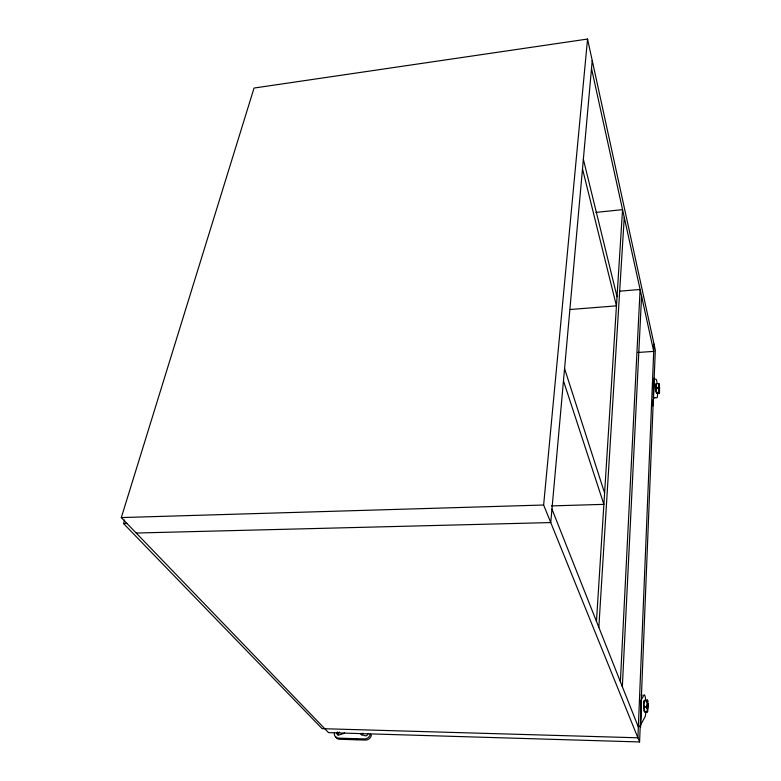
<?xml version="1.0" encoding="UTF-8"?>
<svg xmlns="http://www.w3.org/2000/svg" width="781" height="781" viewBox="0 0 781 781"><rect width="100%" height="100%" fill="white"/><g stroke="black" fill="none" stroke-linecap="round" stroke-linejoin="round"><path stroke-width="1.17" d="M357.122 738.992L356.849 739.714M659.398 393.097L658.49 389.055L658.695 383.53L656.06 383.686L655.845 389.211L656.421 392.999L659.398 393.097L659.603 387.591L658.695 383.53M647.547 711.862L646.736 705.458L647.547 700.274L645.321 699.991L644.032 700.664L643.632 705.399L644.452 711.794L647.547 711.862L648.357 706.649L647.547 700.274M654.019 344.118L637.901 737.791L322.143 728.663L123.525 523.543L124.599 520.048M653.287 394.835L653.863 380.464M639.58 741.95L655.308 349.995L587.546 39.05L254.05 88.048L121.309 517.578L328.547 732.637L639.58 741.95L543.635 505.014L587.546 39.05M622.34 686.665L641.572 296.145M620.378 681.735L640.108 289.487L619.499 291.196M598.832 627.358L624.253 217.421M596.469 621.393L622.545 209.65L595.883 212.403M592.223 60.527L550.742 522.567L136.197 533.033M656.977 392.257L656.753 393.253M653.228 388.899L653.307 384.672M655.845 389.211L655.747 386.81M656.421 392.999L658.344 392.755L658.744 391.447M643.739 708.269L644.208 706.971L643.632 705.399M648.25 703.798L647.781 705.097L648.357 706.649M646.688 712.106L647.156 710.808M646.844 708.338L646.043 707.01L646.736 705.458M643.749 702.461L644.442 700.918L647.127 700.723M658.49 389.055L657.807 387.815L658.403 386.654M659.037 393.263L659.613 392.101M655.835 384.672L656.421 383.52M639.756 726.496L644.999 716.919A11.237 1.572 89 0 0 645.819 712.643M640.752 700.733L644.042 694.885A11.237 1.572 89 0 1 645.565 699.054M641.133 695.051L641.289 694.836A11.227 1.591 89.1 0 1 642.119 695.539M659.037 383.803L659.349 385.209M339.676 732.129L339.286 732.285A2.187 1.874 -49.1 0 0 338.056 735.067M570.267 309.501L616.453 305.849L582.499 168.842M637.94 352.465L653.726 351.401L591.51 68.513M656.245 387.913L657.807 387.815M121.309 517.578L543.635 505.014M551.474 505.903L603.879 504.36L563.462 380.835M123.525 523.543L126.961 523.446M644.208 706.971L646.043 707.01M653.424 397.675L656.87 397.822A9.362 1.171 87 0 0 657.631 393.888M653.99 379.019L656.05 379.175A9.362 1.171 87 0 1 657.006 382.583M658.344 392.755L659.066 392.853M349.82 739.49L349.283 739.334M644.061 710.739L644.862 712.057M647.137 700.02L647.937 701.338M656.391 384.974L655.923 388.108M656.099 391.603L656.782 392.843M657.983 383.422L658.481 384.525M551.952 509.075L638.341 727.043M646.268 700.957L646.844 702.519M564.565 368.573L604.601 493.045M656.421 391.974L655.972 389.084M583.358 159.246L617.039 296.721M653.307 396.807L653.463 397.304L654.058 378.131M640.498 710.71L640.801 713.727M644.774 710.114A4.491 0.625 89 0 1 644.14 709.617M643.905 707.791A4.491 0.625 89 0 1 643.905 703.31M644.14 701.865A4.491 0.625 89 0 1 644.296 701.553M640.684 711.491A20.296 19.291 -13.8 0 1 640.723 713.522M653.062 399.755A22.434 2.919 87 0 1 652.721 405.964M654.712 397.812A9.352 1.191 87 0 1 654.517 397.949M653.375 384.369A17.446 13.755 -13.9 0 1 653.541 386.78M335.703 736.551A5.467 4.686 -49.1 0 0 339.54 739.265L365.518 740.085A5.487 4.764 -48.6 0 0 371.405 735.048M362.033 735.263A2.197 1.904 -48.6 0 1 361.33 733.437M370.379 733.896A5.496 4.774 -48.5 0 1 364.483 738.943L338.446 738.133A5.487 4.686 -49 0 1 334.414 732.812M367.861 733.818A2.197 1.913 -48.5 0 1 364.883 735.712L360.988 734.111A2.197 1.904 -48.5 0 1 360.383 733.33M344.362 732.851A2.197 1.874 -48.8 0 1 343.503 733.584L339.149 734.921A2.197 1.874 -49 0 1 337.343 731.865M363.126 733.232A19.359 16.684 -47 0 1 361.252 733.779M641.289 701.523L640.498 727.326L641.289 701.523"/></g></svg>
